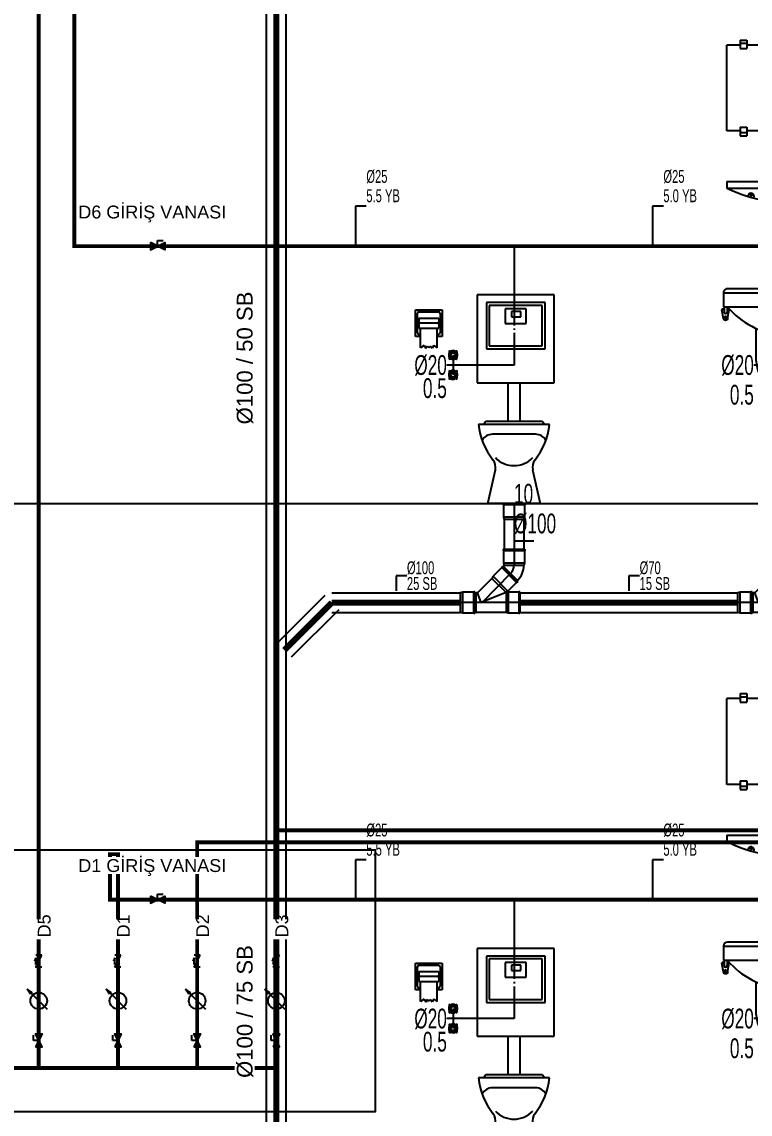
# Model space of a CAD drawing. Header units: centimetres. Extents: x -13133 to 30552, y -2 to 4552.
# Drawn here: x 15511 to 15879, y 692 to 1243 of the extents above; entities that cross this region are included whole.
import ezdxf
from ezdxf.enums import TextEntityAlignment as Align

# ---------------------------------------------------------------- set-up
doc = ezdxf.new("R2010")
doc.units = ezdxf.units.CM
for name, pattern in [('BASMA HATTI', [31, 25, -6]), ('PIS', [38, 30, -8]), ('PISSU HATTI', [26, 20, -6]), ('SICAK', [4.6, 4, -0.15, 0.075, -0.15, 0.075, -0.15]), ('SOGUK', [4.375, 4, -0.15, 0.075, -0.15])]:
    doc.linetypes.add(name, pattern=pattern)
for name, color, linetype in [('MTY-PIS-SU-BORUSU', 6, 'PIS'), ('MTY-PISSU-BORU-TAVANDAN', 6, 'PISSU HATTI'), ('MTY-PISSU-CAP', 211, 'CONTINUOUS'), ('MTY-PVC', 43, 'CONTINUOUS'), ('MTY-SICAKSU-BORU', 1, 'BASMA HATTI'), ('MTY-SOGUKSU-BORU', 5, 'CONTINUOUS'), ('MTY-TEFRIS', 15, 'CONTINUOUS'), ('MTY-TEMIZSU-CAP', 101, 'CONTINUOUS'), ('MTY-VANA', 1, 'CONTINUOUS'), ('MTY-YUK-BIRIMI', 7, 'CONTINUOUS'), ('ROTAS-PIS-SU-BORUSU', 6, 'PIS'), ('ROTAS-PISSU-CAP', 211, 'CONTINUOUS'), ('ROTAS-PVC', 43, 'CONTINUOUS'), ('ROTAS-SEMA', 8, 'CONTINUOUS'), ('ROTAS-SOGUKSU-BORU', 5, 'CONTINUOUS'), ('ROTAS-TEFRIS', 15, 'CONTINUOUS'), ('ROTAS-VANA', 1, 'CONTINUOUS')]:
    doc.layers.add(name, color=color, linetype=linetype)
doc.styles.add('CAP', font='wturkce.SHX', dxfattribs={"width": 0.65})
doc.styles.add('MTY_CAP', font='wturkce.SHX', dxfattribs={"width": 0.65, "height": 20})
doc.styles.add('MTYCAPLT', font='arial.ttf', dxfattribs={"width": 0.65, "height": 1})
doc.styles.add('ROTAS', font='arial.ttf')
doc.linetypes.add('PİS SU', pattern='A,6,-0.4,[")",Standard,S=1,R=0,X=-0.1,Y=-0.375],-0.2', length=6.6)

# ---------------------------------------------------------------- blocks, each defined once
blk = doc.blocks.new('MTY-KURESEL VANA')
at = {"layer": 'MTY-VANA'}
for p, q in [((0, 0), (0, 8)), ((0, 8), (8, 8))]:
    blk.add_line(p, q, dxfattribs=at)
blk.add_lwpolyline([(-10, 5), (-10, -5), (10, 5), (10, -5), (-10, 5)], dxfattribs=at)
at = {"layer": 'MTY-VANA', "style": 'MTYCAPLT', "width": 0.65}
blk.add_attdef('CAP', text='', height=10, dxfattribs=at).set_placement((-1.1, 0), align=Align.CENTER)
blk = doc.blocks.new('MTY-SU SAYACI')
at = {"layer": 'MTY-VANA'}
blk.add_hatch(color=256, dxfattribs=at).paths.add_polyline_path([(9.8, 9.8), (5.64, 7.03), (7.03, 5.64)])
for p, q in [((5.64, 7.03), (9.8, 9.8)), ((7.03, 5.64), (9.8, 9.8)), ((-7.33, -7.33), (6.34, 6.34)), ((7.03, 5.64), (5.64, 7.03))]:
    blk.add_line(p, q, dxfattribs=at)
blk.add_circle((0, 0), 7, dxfattribs=at)
blk.add_attdef('CAP', (1.99, 0.86), '', height=2.5, rotation=225, dxfattribs=at)
blk = doc.blocks.new('MTY-CEKVALF VANA')
at = {"layer": 'MTY-VANA'}
h = blk.add_hatch(color=256, dxfattribs=at)
edge = h.paths.add_edge_path()
edge.add_arc((-10, 5), 1.41, 180, 540, ccw=False)
for p, q in [((-10, -5), (-10, 5)), ((-10, 5), (10, -5)), ((-5.6, 5), (5.6, 5)), ((5.6, 5), (0, 7.3)), ((10, -5), (10, 5))]:
    blk.add_line(p, q, dxfattribs=at)
at = {"layer": 'MTY-VANA', "style": 'CAP', "width": 0.65}
blk.add_attdef('CAP', text='', height=5, rotation=153.4349, dxfattribs=at).set_placement((0, 0), align=Align.CENTER)
blk = doc.blocks.new('KLOZET1 KOLON')
at = {"layer": 'MTY-SOGUKSU-BORU', "linetype": 'SOGUK', "ltscale": 10}
for p, q in [((0, 130), (0, 70)), ((-30.75, 75), (-30.75, 65)), ((0, 70), (-30.74, 70))]:
    blk.add_line(p, q, dxfattribs=at)
at = {"layer": 'MTY-TEFRIS', "color": 2}
for p, q in [((20.33, 105.41), (-18.6, 105.41)), ((-18.6, 105.41), (-18.6, 61.05)), ((20.33, 61.05), (20.33, 105.41)), ((15.66, 101.52), (-13.93, 101.52)), ((-13.93, 101.52), (-13.93, 78.17)), ((14.22, 100.08), (-12.49, 100.08)), ((-12.49, 100.08), (-12.49, 79.61)), ((14.22, 79.61), (14.22, 100.08)), ((15.66, 78.17), (15.66, 101.52)), ((-49.8, 84.47), (-49.8, 97.91)), ((-49.8, 97.91), (-36.36, 97.91)), ((-48.79, 86.32), (-48.79, 96.06)), ((-47.95, 96.9), (-38.21, 96.9)), ((-37.37, 96.06), (-37.37, 86.32)), ((-36.36, 97.91), (-36.36, 84.47)), ((6.2, 98.31), (-4.47, 98.31)), ((-4.47, 98.31), (-4.47, 90.98)), ((3.46, 96.95), (-1.31, 96.95)), ((-1.31, 96.95), (-1.31, 94.29)), ((-1.31, 94.29), (3.46, 94.29)), ((3.46, 94.29), (3.46, 96.95)), ((6.2, 90.98), (6.2, 98.31)), ((-48.12, 91.86), (-48.79, 91.86)), ((-48.79, 91.86), (-48.79, 90.52)), ((-48.79, 90.52), (-48.12, 90.52)), ((-48.12, 93.71), (-48.12, 88.67)), ((-48.12, 93.71), (-38.04, 93.71)), ((-48.12, 90.52), (-48.12, 91.86)), ((-38.04, 91.19), (-48.12, 91.19)), ((-48.12, 88.67), (-38.04, 88.67)), ((-47.28, 78.59), (-47.28, 88.67)), ((-38.88, 78.59), (-38.88, 88.67)), ((-38.88, 78.59), (-38.88, 88.67)), ((-38.04, 93.71), (-38.04, 88.67)), ((-38.04, 91.86), (-37.37, 91.86)), ((-38.04, 90.52), (-38.04, 91.86)), ((-37.37, 90.52), (-38.04, 90.52)), ((-37.37, 91.86), (-37.37, 90.52)), ((-4.47, 90.98), (6.2, 90.98)), ((-47.28, 84.47), (-49.8, 84.47)), ((-47.28, 85.48), (-47.95, 85.48)), ((-38.21, 85.48), (-38.88, 85.48)), ((-36.36, 84.47), (-38.88, 84.47)), ((-45.29, 79.81), (-47.28, 78.59)), ((-45.29, 79.81), (-44.6, 78.35)), ((-43.76, 79.57), (-44.6, 78.35)), ((-43.76, 79.57), (-43.08, 78.84)), ((-42.24, 79.57), (-43.08, 78.84)), ((-42.24, 79.57), (-41.4, 78.46)), ((-40.56, 79.83), (-41.4, 78.46)), ((-40.56, 79.83), (-38.88, 78.59)), ((-13.93, 78.17), (15.66, 78.17)), ((-12.49, 79.61), (14.22, 79.61)), ((-18.6, 61.05), (20.33, 61.05)), ((-3.11, 61.05), (-3.11, 41.5)), ((2.9, 61.05), (2.9, 41.5)), ((17.91, 40), (-17.91, 40)), ((-14.2, 41.5), (-15.36, 40)), ((14.4, 41.5), (-14.2, 41.5)), ((14.4, 41.5), (15.56, 40)), ((10.91, 35), (-10.91, 35)), ((-13.25, 0), (-9.42, 17.01)), ((9.42, 17.01), (13.25, 0)), ((13.25, 0), (-13.25, 0)), ((-13.25, 0), (13.25, 0))]:
    blk.add_line(p, q, dxfattribs=at)
at = {"layer": 'MTY-TEFRIS', "color": 4}
for centre, radius in [((-30.75, 75), 1.54), ((-30.75, 75), 1.1), ((-30.75, 65), 1.54), ((-30.75, 65), 1.1)]:
    blk.add_circle(centre, radius, dxfattribs=at)
at = {"layer": 'MTY-TEFRIS', "color": 2}
for centre, radius, start, end in [((-47.95, 96.06), 0.84, 90, 180), ((-38.21, 96.06), 0.84, 0, 90), ((-47.95, 86.32), 0.84, 180, 270), ((-38.21, 86.32), 0.84, 270, 360), ((15.27, 43.1), 33.32, 185.3406, 219.0433), ((-15.27, 43.1), 33.32, 320.9567, 354.6594), ((-10.91, 29), 6, 90, 150.5477), ((10.91, 29), 6, 29.4523, 90), ((-15.28, 18.33), 6, 347.3196, 39.0433), ((0, 32.24), 13.03, 223.6717, 316.3283), ((15.28, 18.33), 6, 140.9567, 192.6804)]:
    blk.add_arc(centre, radius, start, end, dxfattribs=at)
at = {"layer": 'MTY-TEFRIS', "color": 4}
for centre, radius, start, end in [((-30.75, 75), 2.22, 54.4203, 101.1879), ((-30.75, 75), 2.22, 144.4246, 215.3031), ((-32.48, 73.28), 0.321, 139.1354, 310.588), ((-32.47, 76.73), 0.321, 49.1354, 220.588), ((-34.63, 75.01), 2.44, 320.9132, 350.0362), ((-34.63, 75.01), 2.44, 9.6915, 38.6707), ((-30.76, 71.11), 2.44, 99.6872, 128.8102), ((-30.74, 78.89), 2.44, 231.0527, 260.0319), ((-30.75, 75), 2.22, 234.4203, 305.2988), ((-30.75, 75), 2.22, 101.1879, 125.2988), ((-30.74, 78.89), 2.44, 279.6872, 308.8102), ((-30.76, 71.11), 2.44, 51.0527, 80.0319), ((-26.86, 74.99), 2.44, 140.9132, 170.0362), ((-26.86, 74.99), 2.44, 189.6915, 218.6707), ((-29.02, 73.27), 0.321, 229.1354, 40.588), ((-29.02, 76.72), 0.321, 319.1354, 130.588), ((-30.75, 75), 2.22, 341.6236, 35.3031), ((-30.75, 75), 2.22, 324.4246, 341.6236), ((-30.75, 65), 2.22, 144.3428, 215.2212), ((-32.47, 66.73), 0.321, 49.0535, 220.5062), ((-34.63, 65.01), 2.44, 9.6096, 38.5889), ((-30.73, 68.89), 2.44, 230.9708, 259.9501), ((-30.75, 65), 2.22, 101.1061, 125.2169), ((-30.75, 65), 2.22, 54.3385, 101.1061), ((-30.73, 68.89), 2.44, 279.6053, 308.7284), ((-26.86, 64.99), 2.44, 140.8313, 169.9544), ((-29.01, 66.72), 0.321, 319.0535, 130.5062), ((-30.75, 65), 2.22, 341.5417, 35.2212), ((-32.48, 63.28), 0.321, 139.0535, 310.5062), ((-34.63, 65.01), 2.44, 320.8313, 349.9544), ((-30.76, 61.11), 2.44, 99.6053, 128.7284), ((-30.75, 65), 2.22, 234.3385, 305.2169), ((-30.76, 61.11), 2.44, 50.9708, 79.9501), ((-26.86, 64.99), 2.44, 189.6096, 218.5889), ((-29.03, 63.27), 0.321, 229.0535, 40.5062), ((-30.75, 65), 2.22, 324.3428, 341.5417)]:
    blk.add_arc(centre, radius, start, end, dxfattribs=at)
at = {"layer": 'MTY-TEMIZSU-CAP', "lineweight": -3, "ltscale": 100}
blk.add_line((-30.75, 70), (-33.91, 70), dxfattribs=at)
at = {"layer": 'MTY-PISSU-CAP', "lineweight": -3, "ltscale": 100, "style": 'CAP', "width": 0.65}
blk.add_attdef('PSCP', text='', height=10, dxfattribs=at).set_placement((0, -10), align=Align.MIDDLE_LEFT)
at = {"layer": 'MTY-TEMIZSU-CAP', "color": 101, "style": 'CAP', "width": 0.65}
blk.add_attdef('SOCP', text='', height=10, dxfattribs=at).set_placement((-33.91, 70), align=Align.MIDDLE_RIGHT)
at = {"layer": 'MTY-YUK-BIRIMI', "color": 101, "style": 'CAP', "width": 0.65}
blk.add_attdef('SO', text='', height=10, dxfattribs=at).set_placement((-33.91, 58.33), align=Align.MIDDLE_RIGHT)
at = {"layer": 'MTY-YUK-BIRIMI', "color": 211, "lineweight": -3, "ltscale": 100, "style": 'CAP', "width": 0.65}
blk.add_attdef('PS', text='', height=10, dxfattribs=at).set_placement((0, 5), align=Align.MIDDLE_LEFT)
blk = doc.blocks.new('LAVABO1 KOLON')
at = {"layer": 'MTY-PISSU-BORU-TAVANDAN', "linetype": 'PİS SU', "ltscale": 5}
blk.add_line((0, 63.37), (0, 0), dxfattribs=at)
at = {"layer": 'MTY-PVC', "color": 43}
for p, q in [((-5.5, 63.37), (-5.5, 62.77)), ((-5.03, 63.37), (-5.5, 63.37)), ((-5.3, 62.77), (-5.5, 62.77)), ((5.3, 62.77), (-5.3, 62.77)), ((-5.3, 62.77), (-5.3, 56.52)), ((5, 63.37), (-5.03, 63.37)), ((5.5, 63.37), (4.97, 63.37)), ((5.5, 62.77), (5.3, 62.77)), ((5.3, 62.77), (5.3, 56.52)), ((5.5, 63.37), (5.5, 62.77)), ((5.3, 56.52), (-5.3, 56.52)), ((-5.3, 56.52), (-5, 55.38)), ((5, 55.38), (-5, 55.38)), ((-5, 55.38), (-5, 0)), ((5.3, 56.52), (5, 55.38)), ((5, 55.38), (5, 0))]:
    blk.add_line(p, q, dxfattribs=at)
at = {"layer": 'MTY-SICAKSU-BORU', "linetype": 'SICAK', "ltscale": 10}
for p, q in [((-15, 70), (-15, 135)), ((-13.06, 70), (-15.15, 70))]:
    blk.add_line(p, q, dxfattribs=at)
at = {"layer": 'MTY-SOGUKSU-BORU', "linetype": 'SOGUK', "ltscale": 10}
for p, q in [((0, 70), (0, 130)), ((11.84, 70), (0, 70))]:
    blk.add_line(p, q, dxfattribs=at)
at = {"layer": 'MTY-TEFRIS', "color": 2}
for p, q in [((-25.82, 234.09), (-22.51, 234.09)), ((-25.82, 234.09), (-25.82, 229.75)), ((-25.82, 232.44), (-22.51, 232.44)), ((-22.51, 234.09), (-22.51, 229.75)), ((22.38, 234.09), (22.38, 229.75)), ((25.69, 234.09), (22.38, 234.09)), ((25.69, 232.44), (22.38, 232.44)), ((25.69, 234.09), (25.69, 229.75)), ((-32.57, 188.24), (-32.57, 231.58)), ((-25.82, 231.58), (-32.57, 231.58)), ((-25.82, 229.75), (-22.51, 229.75)), ((22.38, 231.58), (-22.51, 231.58)), ((25.69, 229.75), (22.38, 229.75)), ((32.43, 231.58), (25.69, 231.58)), ((32.43, 188.24), (32.43, 231.58)), ((12.73, 197.94), (-9.11, 219.78)), ((12.3, 207.69), (3.7, 216.28)), ((-0.23, 199.25), (-10.42, 209.44)), ((-25.82, 188.24), (-32.57, 188.24)), ((-25.82, 190.07), (-22.51, 190.07)), ((-25.82, 190.07), (-25.82, 185.73)), ((-22.51, 190.07), (-22.51, 185.73)), ((22.38, 188.24), (-22.51, 188.24)), ((25.69, 190.07), (22.38, 190.07)), ((22.38, 190.07), (22.38, 185.73)), ((25.69, 190.07), (25.69, 185.73)), ((32.43, 188.24), (25.69, 188.24)), ((-25.82, 187.38), (-22.51, 187.38)), ((-25.82, 185.73), (-22.51, 185.73)), ((25.69, 187.38), (22.38, 187.38)), ((25.69, 185.73), (22.38, 185.73)), ((42.63, 172.3), (42.63, 176.3)), ((42.63, 172.3), (42.63, 157.29)), ((42.63, 171.69), (55.43, 171.69)), ((55.43, 172.3), (55.43, 176.3)), ((55.43, 172.3), (55.43, 157.29)), ((-32.57, 162.6), (32.43, 162.6)), ((-32.57, 162.6), (-32.57, 159.35)), ((32.43, 162.6), (32.43, 159.35)), ((42.63, 160.49), (42.63, 157.29)), ((-32.57, 159.35), (32.43, 159.35)), ((45.03, 157.29), (45.03, 159.25)), ((45.67, 159.89), (52.39, 159.89)), ((53.03, 157.29), (53.03, 159.25)), ((47.03, 152.73), (47.03, 151.69)), ((47.83, 150.89), (47.03, 151.69)), ((50.23, 150.89), (47.83, 150.89)), ((50.23, 150.89), (51.03, 151.69)), ((51.03, 152.73), (51.03, 151.69))]:
    blk.add_line(p, q, dxfattribs=at)
at = {"layer": 'MTY-TEFRIS', "color": 4}
for p, q in [((13.42, 124.12), (-1.18, 110.86)), ((15.9, 122.47), (2.06, 109.89)), ((13.33, 122.84), (13.42, 123.75)), ((13.33, 122.84), (15.52, 122.84)), ((13.73, 122.84), (13.73, 122.47)), ((17.24, 122.84), (13.73, 122.84)), ((13.73, 122.47), (17.24, 122.47)), ((14.5, 124.72), (15.52, 124.72)), ((16.54, 124.72), (15.52, 124.72)), ((17.71, 122.84), (15.52, 122.84)), ((17.24, 122.47), (17.24, 122.84)), ((17.71, 122.84), (17.61, 123.75)), ((-4.98, 112.8), (-5.17, 112.58)), ((-5.05, 111.05), (-3.37, 109.62)), ((-1.11, 110.92), (-3.46, 112.92)), ((-1.1, 110.86), (-0.08, 110.86)), ((0.94, 110.86), (-0.08, 110.86)), ((-34.19, 106.7), (-34.19, 99.25)), ((34.06, 106.3), (-34.19, 106.3)), ((32.13, 108.5), (-32.26, 108.5)), ((-3.37, 106.7), (-3.37, 109.89)), ((3.21, 109.89), (-3.37, 109.89)), ((-3.37, 106.7), (3.21, 106.7)), ((-2.88, 106.7), (-2.88, 106.29)), ((-2.88, 106.29), (2.75, 106.29)), ((-2.17, 109.96), (-2.24, 109.89)), ((-2.14, 106.29), (-2.14, 106.1)), ((1.98, 106.09), (-2.14, 106.09)), ((-1.83, 106.07), (-1.83, 94.44)), ((-0.75, 106.07), (-0.75, 93.36)), ((0.59, 106.07), (0.59, 93.36)), ((1.67, 106.07), (1.67, 94.44)), ((1.98, 106.29), (1.98, 106.09)), ((2.75, 106.29), (2.75, 106.7)), ((3.21, 106.7), (3.21, 109.89)), ((34.06, 106.7), (34.06, 99.25)), ((-34.19, 93.55), (-34.97, 97.93)), ((-33.89, 98.28), (-34.71, 98.28)), ((34.06, 99.25), (-34.19, 99.25)), ((-33.89, 99.25), (-33.89, 96.72)), ((-32.42, 99.25), (-32.42, 96.72)), ((-31.61, 98.28), (-32.42, 98.28)), ((-32.13, 93.55), (-31.35, 97.93)), ((-12.51, 94.44), (-12.51, 72.2)), ((-12.51, 94.44), (-1.83, 94.44)), ((12.35, 94.44), (1.67, 94.44)), ((12.35, 94.44), (12.35, 72.2)), ((32, 93.55), (31.22, 97.93)), ((31.48, 98.28), (32.29, 98.28)), ((32.29, 99.25), (32.29, 96.72)), ((33.76, 99.25), (33.76, 96.72)), ((33.76, 98.28), (34.58, 98.28)), ((34.06, 93.55), (34.84, 97.93)), ((-17.73, 71.86), (-17.73, 88.48)), ((-11.43, 93.36), (-11.43, 72.2)), ((-11.43, 93.36), (-0.75, 93.36)), ((11.27, 93.36), (0.59, 93.36)), ((11.27, 93.36), (11.27, 72.2)), ((17.73, 66.66), (17.73, 88.54)), ((-4.99, 84.92), (-4.99, 83.48)), ((4.86, 84.63), (-4.99, 84.63)), ((-4.99, 83.48), (-0.07, 83.48)), ((-1.15, 83.48), (-1.15, 83.13)), ((4.86, 83.48), (-0.07, 83.48)), ((1.02, 83.48), (1.02, 83.13)), ((4.86, 84.92), (4.86, 83.48)), ((-3.84, 79.22), (-3.84, 82.47)), ((3.71, 81.31), (-3.84, 81.31)), ((3.71, 80.24), (-3.84, 80.24)), ((-3.04, 76.14), (-3.04, 77.37)), ((-3.04, 77.37), (3.04, 77.37)), ((-1.15, 78.56), (-1.15, 77.37)), ((1.02, 78.56), (1.02, 77.37)), ((3.04, 77.37), (3.04, 76.14)), ((3.71, 79.22), (3.71, 82.47)), ((-11.97, 72.2), (-13.33, 72.2)), ((-13.33, 72.2), (-13.33, 71.8)), ((-13.33, 71.8), (-11.97, 71.8)), ((-12.51, 71.8), (-12.51, 70)), ((-12.51, 71.8), (-12.51, 70)), ((-11.97, 72.2), (-10.61, 72.2)), ((-10.61, 71.8), (-11.97, 71.8)), ((-11.43, 71.8), (-11.43, 70)), ((-11.43, 71.8), (-11.43, 70)), ((-10.61, 72.2), (-10.61, 71.8)), ((-3.84, 70.82), (-3.84, 73.87)), ((3.04, 76.8), (-3.04, 76.8)), ((3.04, 76.14), (-3.04, 76.14)), ((-1.15, 76.14), (-1.15, 75.24)), ((1.02, 76.14), (1.02, 75.24)), ((3.71, 70.82), (3.71, 73.87)), ((11.84, 72.2), (10.48, 72.2)), ((10.48, 72.2), (10.48, 71.8)), ((10.48, 71.8), (11.84, 71.8)), ((11.3, 71.8), (11.3, 70)), ((11.3, 71.8), (11.3, 70)), ((11.84, 72.2), (13.2, 72.2)), ((13.2, 71.8), (11.84, 71.8)), ((12.38, 71.8), (12.38, 70)), ((12.38, 71.8), (12.38, 70)), ((13.2, 72.2), (13.2, 71.8)), ((-12.51, 70), (-11.43, 70)), ((-4.34, 70.18), (-4.34, 70.82)), ((-4.34, 70.82), (4.07, 70.82)), ((4.07, 70.18), (-4.34, 70.18)), ((-3.84, 65.06), (-3.84, 70.18)), ((3.71, 65.06), (3.71, 70.18)), ((4.07, 70.82), (4.07, 70.18)), ((12.38, 70), (11.3, 70))]:
    blk.add_line(p, q, dxfattribs=at)
at = {"layer": 'MTY-TEFRIS', "color": 2}
for centre in [(-20.17, 155.82), (20.04, 155.82)]:
    blk.add_circle(centre, 0.437, dxfattribs=at)
at = {"layer": 'MTY-TEFRIS', "color": 4}
for centre, radius in [((-34.52, 97.85), 0.254), ((-33.16, 93.55), 1.03), ((-33.16, 93.55), 0.556), ((-31.8, 97.85), 0.254), ((31.67, 97.85), 0.254), ((33.03, 93.55), 1.03), ((33.03, 93.55), 0.556), ((34.39, 97.85), 0.254)]:
    blk.add_circle(centre, radius, dxfattribs=at)
at = {"layer": 'MTY-TEFRIS', "color": 2}
for centre, radius, start, end in [((43.91, 176.3), 1.28, 103.3424, 180), ((49.03, 150.65), 27.43, 78.6146, 101.3854), ((54.15, 176.3), 1.28, 0, 76.6576), ((43.91, 172.3), 1.28, 103.3424, 180), ((49.03, 146.65), 27.43, 78.6146, 101.3854), ((54.15, 172.3), 1.28, 0, 76.6576), ((-0.07, 225.21), 73.43, 243.732, 296.268), ((-20.32, 155.17), 1.53, 324.1885, 183.5443), ((20.19, 155.17), 1.53, 356.4557, 215.8115), ((45.67, 159.25), 0.64, 90, 180), ((52.39, 159.25), 0.64, 0, 90)]:
    blk.add_arc(centre, radius, start, end, dxfattribs=at)
at = {"layer": 'MTY-TEFRIS', "color": 4}
for centre, radius, start, end in [((14.5, 123.64), 1.08, 90, 174.0701), ((16.54, 123.64), 1.08, 5.9299, 90), ((-4.35, 111.88), 1.08, 139.5737, 229.5737), ((-4.16, 112.1), 1.08, 49.5737, 139.5737), ((-1.1, 109.78), 1.08, 90, 174.0701), ((0.94, 109.78), 1.08, 5.9299, 90), ((-32.19, 106.5), 2.01, 88.0953, 174.201), ((32.06, 106.5), 2.01, 5.799, 91.9047), ((-34.67, 97.98), 0.308, 97.4029, 189.7354), ((-33.16, 96.72), 0.735, 180, 0), ((-0.07, 127.1), 42.47, 220.978, 263.3453), ((-31.65, 97.98), 0.308, 350.2646, 82.5971), ((-0.07, 127.1), 42.47, 276.6547, 319.022), ((31.52, 97.98), 0.308, 97.4029, 189.7354), ((33.03, 96.72), 0.735, 180, 0), ((34.54, 97.98), 0.308, 350.2646, 82.5971), ((-0.07, 72.87), 10.32, 68.5327, 111.4673), ((-0.07, 88.83), 10.32, 248.5327, 291.4673), ((0.55, 73.03), 18.32, 183.6718, 339.6625), ((-0.07, 69.47), 5.8, 49.3706, 130.6294), ((-11.97, 70), 1.09, 119.8858, 60.1142), ((-11.97, 70.09), 0.548, 189.0453, 350.9547), ((11.84, 70), 1.09, 119.8858, 60.1142), ((11.84, 70.09), 0.548, 189.0453, 350.9547), ((-0.07, 69.47), 5.8, 229.3706, 310.6294)]:
    blk.add_arc(centre, radius, start, end, dxfattribs=at)
at = {"layer": 'MTY-TEFRIS', "color": 2}
blk.add_ellipse((49.03, 157.29), major_axis=(6.4, 0), ratio=0.75, start_param=3.141593, end_param=6.283185, dxfattribs=at)
blk.add_open_spline([(45.03, 157.29), (45.03, 156.85), (45.14, 156.42), (45.6, 155.59), (45.95, 155.2), (46.86, 154.56), (47.42, 154.32), (48.62, 154.06), (50.06, 154.05), (50.48, 154.26), (51.05, 154.49), (52, 155.09), (52.37, 155.48), (52.87, 156.29), (53.01, 156.73), (53.03, 157.2), (53.03, 157.24), (53.03, 157.29)], degree=3, knots=[0, 0, 0, 0, 0.442663, 0.442663, 0.885326, 0.885326, 1.327989, 1.327989, 1.770652, 1.770652, 2.213315, 2.213315, 2.655978, 2.655978, 3.098641, 3.098641, 3.141579, 3.141579, 3.141579, 3.141579], dxfattribs=at)
at = {"layer": 'MTY-TEMIZSU-CAP'}
for p, q in [((-15.15, 70), (-18.9, 70)), ((12.93, 70), (18.77, 70))]:
    blk.add_line(p, q, dxfattribs=at)
at = {"layer": 'MTY-PISSU-CAP', "lineweight": -3, "ltscale": 100, "style": 'CAP', "width": 0.65}
blk.add_attdef('PSCP', text='', height=10, dxfattribs=at).set_placement((0, -10), align=Align.MIDDLE_LEFT)
at = {"layer": 'MTY-TEMIZSU-CAP', "color": 101, "style": 'CAP', "width": 0.65}
blk.add_attdef('SCCP', text='', height=10, dxfattribs=at).set_placement((-18.9, 70), align=Align.MIDDLE_RIGHT)
blk.add_attdef('SOCP', text='', height=10, dxfattribs=at).set_placement((18.77, 70), align=Align.MIDDLE_LEFT)
at = {"layer": 'MTY-YUK-BIRIMI', "color": 101, "style": 'CAP', "width": 0.65}
blk.add_attdef('SC', text='', height=10, dxfattribs=at).set_placement((-18.9, 55), align=Align.MIDDLE_RIGHT)
blk.add_attdef('SO', text='', height=10, dxfattribs=at).set_placement((18.81, 55), align=Align.MIDDLE_LEFT)
at = {"layer": 'MTY-YUK-BIRIMI', "color": 211, "lineweight": -3, "ltscale": 100, "style": 'CAP', "width": 0.65}
blk.add_attdef('PS', text='', height=10, dxfattribs=at).set_placement((0, 5), align=Align.MIDDLE_LEFT)
blk = doc.blocks.new('MTY-TEMIZ SU CAP MB')
at = {"layer": 'MTY-TEMIZSU-CAP'}
for p, q in [((0.833, 3.096), (0, 3.096)), ((0, 3.096), (0, 0))]:
    blk.add_line(p, q, dxfattribs=at)
at = {"layer": 'MTY-TEMIZSU-CAP', "style": 'MTY_CAP', "width": 0.65}
for tag, p in [('SOCP_001', (0.833, 4.917)), ('SCCP_001', (0.833, 1.917))]:
    blk.add_attdef(tag, p, '', height=1, dxfattribs=at)
at = {"layer": 'MTY-YUK-BIRIMI', "color": 101, "style": 'MTY_CAP', "width": 0.65}
for tag, p in [('SO_001', (0.833, 3.417)), ('SC_001', (0.833, 0.417))]:
    blk.add_attdef(tag, p, '', height=1, dxfattribs=at)
blk = doc.blocks.new('PVC CATAL SAG')
at = {"layer": 'MTY-PIS-SU-BORUSU', "linetype": 'PİS SU', "ltscale": 5}
for p, q in [((0, 0), (0, -23.03)), ((0, -23.03), (0, -31.02)), ((-1.76, -35.26), (-16.12, -49.85)), ((3, -50), (-27, -50))]:
    blk.add_line(p, q, dxfattribs=at)
blk.add_arc((-6, -31.02), 6, 315, 0, dxfattribs=at)
at = {"layer": 'MTY-PISSU-CAP', "lineweight": -3, "ltscale": 100}
for p, q in [((0, -15.84), (0, -25.84)), ((10, -18.89), (0, -18.89))]:
    blk.add_line(p, q, dxfattribs=at)
at = {"layer": 'MTY-PVC', "color": 43}
for p, q in [((-5.5, 0), (-5.5, -0.6)), ((5.5, 0), (-5.5, 0)), ((-5.3, -0.6), (-5.5, -0.6)), ((5.3, -0.6), (-5.3, -0.6)), ((-5.3, -0.6), (-5.3, -6.85)), ((5.5, -0.6), (5.3, -0.6)), ((5.3, -0.6), (5.3, -6.85)), ((5.5, 0), (5.5, -0.6)), ((5.3, -6.85), (-5.3, -6.85)), ((-5.3, -6.85), (-5, -7.99)), ((5, -7.99), (-5, -7.99)), ((-5, -7.99), (-5, -22.87)), ((5.3, -6.85), (5, -7.99)), ((5, -7.99), (5, -22.87)), ((-5.5, -23.03), (-5.5, -23.63)), ((-5.5, -23.03), (-4.97, -23.03)), ((-5.5, -23.63), (-5.3, -23.63)), ((-5.3, -23.63), (5.3, -23.63)), ((-5.3, -23.63), (-5.3, -29.88)), ((-5, -23.03), (5.03, -23.03)), ((5.03, -23.03), (5.5, -23.03)), ((5.3, -23.63), (5.5, -23.63)), ((5.3, -23.63), (5.3, -29.88)), ((5.5, -23.03), (5.5, -23.63)), ((-6.17, -32.27), (-10.59, -36.69)), ((-5.88, -31.7), (-6.31, -32.13)), ((-5.88, -31.7), (-6.31, -32.13)), ((-6.31, -32.13), (-6.17, -32.27)), ((-6.31, -32.13), (-6.17, -32.27)), ((-6.17, -32.27), (1.33, -39.76)), ((-5.88, -31.7), (-5.58, -32.01)), ((-5.88, -31.7), (-5.58, -32.01)), ((-5.29, -31.73), (-5.58, -32.01)), ((-5.58, -32.01), (1.54, -39.13)), ((-5.3, -29.88), (5.3, -29.88)), ((-5.3, -29.88), (-5, -31.02)), ((-5.29, -31.73), (1.78, -38.8)), ((-5, -31.02), (5, -31.02)), ((5.3, -29.88), (5, -31.02)), ((-11.15, -37.73), (-18.46, -45)), ((-10.59, -36.69), (-11.15, -37.73)), ((-11.15, -37.73), (-4.14, -44.75)), ((-10.59, -36.69), (-3.09, -44.18)), ((1.33, -39.76), (-3.09, -44.18)), ((1.33, -39.76), (1.47, -39.9)), ((1.33, -39.76), (1.47, -39.9)), ((1.89, -39.48), (1.47, -39.9)), ((1.89, -39.48), (1.47, -39.9)), ((1.78, -38.8), (1.5, -39.08)), ((1.5, -39.08), (1.89, -39.48)), ((1.5, -39.08), (1.89, -39.48)), ((-25.86, -44.7), (-27, -45)), ((-27, -55), (-27, -45)), ((-25.86, -55.3), (-25.86, -44.7)), ((-20.33, -44.7), (-25.86, -44.7)), ((-19.73, -44.5), (-20.33, -44.5)), ((-20.33, -44.7), (-20.33, -44.5)), ((-20.33, -55.3), (-20.33, -44.7)), ((-19.73, -45), (-19.73, -44.5)), ((-19.73, -55), (-19.73, -45)), ((-19.33, -45), (-19.73, -45)), ((-18.46, -45), (-19.33, -45)), ((-19.33, -45), (-19.33, -55)), ((-19.33, -45), (-19.33, -55)), ((-19.33, -55), (-19.33, -45)), ((-19.33, -45), (-19.33, -55)), ((-16.5, -50), (-18.46, -45)), ((-4.43, -45), (-16.5, -50)), ((-4.14, -44.75), (-4.43, -45)), ((-4.02, -45), (-4.42, -45)), ((-3.09, -44.18), (-4.14, -44.75)), ((-2.88, -44.7), (-4.02, -45)), ((-4.02, -45), (-4.02, -55)), ((2.4, -44.7), (-2.88, -44.7)), ((-2.88, -44.7), (-2.88, -55.3)), ((3, -44.5), (2.4, -44.5)), ((2.4, -44.5), (2.4, -44.7)), ((2.4, -44.7), (2.4, -55.3)), ((3, -44.5), (3, -45)), ((3, -45), (3, -55)), ((-25.86, -55.3), (-27, -55)), ((-19.73, -55.5), (-19.73, -55)), ((-19.33, -55), (-19.73, -55)), ((-4.02, -55), (-19.33, -55)), ((-2.88, -55.3), (-4.02, -55)), ((3, -55), (3, -55.5)), ((-20.33, -55.3), (-25.86, -55.3)), ((-20.33, -55.5), (-20.33, -55.3)), ((-19.73, -55.5), (-20.33, -55.5)), ((2.4, -55.3), (-2.88, -55.3)), ((2.4, -55.3), (2.4, -55.5)), ((3, -55.5), (2.4, -55.5))]:
    blk.add_line(p, q, dxfattribs=at)
for radius in [1, 11]:
    blk.add_arc((-6, -31.02), radius, 315, 0, dxfattribs=at)
blk = doc.blocks.new('MTY-PIS SU CAP SB')
at = {"layer": 'MTY-PISSU-CAP'}
for p, q in [((0.833, 1.167), (0, 1.167)), ((0, 1.167), (0, 0))]:
    blk.add_line(p, q, dxfattribs=at)
at = {"layer": 'MTY-PISSU-CAP', "style": 'MTY_CAP', "width": 0.65}
blk.add_attdef('PSCP_001', (0.833, 1.29), '', height=1, dxfattribs=at)
at = {"layer": 'MTY-YUK-BIRIMI', "color": 211, "style": 'MTY_CAP', "width": 0.65}
blk.add_attdef('PS_001', (0.833, 0.066), '', height=1, dxfattribs=at)

msp = doc.modelspace()

# ---------------------------------------------------------------- linework, layer by layer
at = {"layer": 'ROTAS-PIS-SU-BORUSU', "const_width": 3}
for points in [[(15640, 539.5), (15640, 1770)], [(15668, 950), (15644, 926)], [(15668, 950), (15733, 950)], [(15763, 950), (15873, 950)]]:
    msp.add_lwpolyline(points, dxfattribs=at)
at = {"layer": 'ROTAS-PVC'}
for p, q in [((15635, 539.5), (15635, 1770)), ((15645, 539.5), (15645, 1770)), ((15668, 955), (15733, 955)), ((15763, 955), (15873, 955)), ((15664.46, 953.54), (15640.46, 929.54)), ((15671.54, 946.46), (15647.54, 922.46)), ((15668, 945), (15733, 945)), ((15763, 945), (15873, 945))]:
    msp.add_line(p, q, dxfattribs=at)
at = {"layer": 'ROTAS-SEMA'}
msp.add_lwpolyline([(15140, 1000), (22960, 1000)], dxfattribs=at)
at = {"layer": 'ROTAS-SOGUKSU-BORU', "const_width": 2}
for points in [[(15520, 775), (15520, 1320), (20590, 1320), (20590, 1130), (20640, 1130)], [(15440, 775), (15440, 1306), (15538, 1306), (15538, 1130), (15600, 1130)], [(15600, 1130), (17670, 1130)], [(15640.05, 835), (20608, 835), (20608, 800), (20640, 800)], [(15600, 775), (15600, 829), (18082, 829), (18082, 800), (18120, 800)], [(15560, 775), (15560, 823), (15556, 823), (15556, 800), (15600, 800)], [(15600, 800), (17670, 800)], [(15520, 715), (15520, 775)], [(15560, 715), (15560, 775)], [(15600, 715), (15600, 775)], [(15240, 715), (15640, 715)]]:
    msp.add_lwpolyline(points, dxfattribs=at)
at = {"layer": 'ROTAS-VANA'}
msp.add_lwpolyline([(15290, 693), (15690, 693), (15690, 825), (15290, 825)], close=True, dxfattribs=at)

# ---------------------------------------------------------------- block references
at = {"layer": 'ROTAS-TEFRIS'}
ref = msp.add_blockref('LAVABO1 KOLON', (15900, 1000), dxfattribs=at)
ref.add_attrib('SO', '0.5', dxfattribs={"color": 101, "height": 10, "style": 'CAP', "width": 0.65}).set_placement((15918.81, 1055), align=Align.MIDDLE_LEFT)
ref.add_attrib('SOCP', 'Ø20', dxfattribs={"color": 101, "height": 10, "style": 'CAP', "width": 0.65}).set_placement((15918.77, 1070), align=Align.MIDDLE_LEFT)
ref.add_attrib('SC', '0.5', dxfattribs={"color": 101, "height": 10, "style": 'CAP', "width": 0.65}).set_placement((15881.1, 1055), align=Align.MIDDLE_RIGHT)
ref.add_attrib('SCCP', 'Ø20', dxfattribs={"color": 101, "height": 10, "style": 'CAP', "width": 0.65}).set_placement((15881.1, 1070), align=Align.MIDDLE_RIGHT)
ref.add_attrib('PSCP', 'Ø50', dxfattribs={"lineweight": -3, "ltscale": 100, "height": 10, "style": 'CAP', "width": 0.65}).set_placement((15900, 990), align=Align.MIDDLE_LEFT)
ref.add_attrib('PS', '2', dxfattribs={"color": 211, "lineweight": -3, "ltscale": 100, "height": 10, "style": 'CAP', "width": 0.65}).set_placement((15900, 1005), align=Align.MIDDLE_LEFT)
ref = msp.add_blockref('MTY-TEMIZ SU CAP MB', (15680, 1130), dxfattribs=dict(at, xscale=6.5, yscale=6.5))
ref.add_attrib('SO_001', '5.5 YB', (15685.42, 1152.21), dxfattribs={"color": 101, "height": 6.5, "style": 'MTY_CAP', "width": 0.65})
ref.add_attrib('SOCP_001', 'Ø25', (15685.42, 1161.96), dxfattribs={"height": 6.5, "style": 'MTY_CAP', "width": 0.65})
ref = msp.add_blockref('MTY-TEMIZ SU CAP MB', (15830, 1130), dxfattribs=dict(at, xscale=6.5, yscale=6.5))
ref.add_attrib('SO_001', '5.0 YB', (15835.42, 1152.21), dxfattribs={"color": 101, "height": 6.5, "style": 'MTY_CAP', "width": 0.65})
ref.add_attrib('SOCP_001', 'Ø25', (15835.42, 1161.96), dxfattribs={"height": 6.5, "style": 'MTY_CAP', "width": 0.65})
ref = msp.add_blockref('KLOZET1 KOLON', (15760, 1000), dxfattribs=at)
ref.add_attrib('SO', '0.5', dxfattribs={"color": 101, "height": 10, "style": 'CAP', "width": 0.65}).set_placement((15726.09, 1058.33), align=Align.MIDDLE_RIGHT)
ref.add_attrib('SOCP', 'Ø20', dxfattribs={"color": 101, "height": 10, "style": 'CAP', "width": 0.65}).set_placement((15726.09, 1070), align=Align.MIDDLE_RIGHT)
ref.add_attrib('PSCP', 'Ø100', dxfattribs={"lineweight": -3, "ltscale": 100, "height": 10, "style": 'CAP', "width": 0.65}).set_placement((15760, 990), align=Align.MIDDLE_LEFT)
ref.add_attrib('PS', '10', dxfattribs={"color": 211, "lineweight": -3, "ltscale": 100, "height": 10, "style": 'CAP', "width": 0.65}).set_placement((15760, 1005), align=Align.MIDDLE_LEFT)
for p in [(15760, 1000), (15900, 1000)]:
    msp.add_blockref('PVC CATAL SAG', p, dxfattribs=at)
ref = msp.add_blockref('MTY-PIS SU CAP SB', (15700.5, 956), dxfattribs=dict(at, xscale=6.5, yscale=6.5))
ref.add_attrib('PSCP_001', 'Ø100', (15705.92, 964.38), dxfattribs={"height": 6.5, "style": 'MTY_CAP', "width": 0.65})
ref.add_attrib('PS_001', '25 SB', (15705.92, 956.43), dxfattribs={"color": 211, "height": 6.5, "style": 'MTY_CAP', "width": 0.65})
ref = msp.add_blockref('MTY-PIS SU CAP SB', (15818, 956), dxfattribs=dict(at, xscale=6.5, yscale=6.5))
ref.add_attrib('PSCP_001', 'Ø70', (15823.42, 964.38), dxfattribs={"height": 6.5, "style": 'MTY_CAP', "width": 0.65})
ref.add_attrib('PS_001', '15 SB', (15823.42, 956.43), dxfattribs={"color": 211, "height": 6.5, "style": 'MTY_CAP', "width": 0.65})
ref = msp.add_blockref('LAVABO1 KOLON', (15900, 670), dxfattribs=at)
ref.add_attrib('SO', '0.5', dxfattribs={"color": 101, "height": 10, "style": 'CAP', "width": 0.65}).set_placement((15918.81, 725), align=Align.MIDDLE_LEFT)
ref.add_attrib('SOCP', 'Ø20', dxfattribs={"color": 101, "height": 10, "style": 'CAP', "width": 0.65}).set_placement((15918.77, 740), align=Align.MIDDLE_LEFT)
ref.add_attrib('SC', '0.5', dxfattribs={"color": 101, "height": 10, "style": 'CAP', "width": 0.65}).set_placement((15881.1, 725), align=Align.MIDDLE_RIGHT)
ref.add_attrib('SCCP', 'Ø20', dxfattribs={"color": 101, "height": 10, "style": 'CAP', "width": 0.65}).set_placement((15881.1, 740), align=Align.MIDDLE_RIGHT)
ref.add_attrib('PSCP', 'Ø50', dxfattribs={"lineweight": -3, "ltscale": 100, "height": 10, "style": 'CAP', "width": 0.65}).set_placement((15900, 660), align=Align.MIDDLE_LEFT)
ref.add_attrib('PS', '2', dxfattribs={"color": 211, "lineweight": -3, "ltscale": 100, "height": 10, "style": 'CAP', "width": 0.65}).set_placement((15900, 675), align=Align.MIDDLE_LEFT)
ref = msp.add_blockref('MTY-TEMIZ SU CAP MB', (15680, 800), dxfattribs=dict(at, xscale=6.5, yscale=6.5))
ref.add_attrib('SO_001', '5.5 YB', (15685.42, 822.21), dxfattribs={"color": 101, "height": 6.5, "style": 'MTY_CAP', "width": 0.65})
ref.add_attrib('SOCP_001', 'Ø25', (15685.42, 831.96), dxfattribs={"height": 6.5, "style": 'MTY_CAP', "width": 0.65})
ref = msp.add_blockref('MTY-TEMIZ SU CAP MB', (15830, 800), dxfattribs=dict(at, xscale=6.5, yscale=6.5))
ref.add_attrib('SO_001', '5.0 YB', (15835.42, 822.21), dxfattribs={"color": 101, "height": 6.5, "style": 'MTY_CAP', "width": 0.65})
ref.add_attrib('SOCP_001', 'Ø25', (15835.42, 831.96), dxfattribs={"height": 6.5, "style": 'MTY_CAP', "width": 0.65})
ref = msp.add_blockref('KLOZET1 KOLON', (15760, 670), dxfattribs=at)
ref.add_attrib('SO', '0.5', dxfattribs={"color": 101, "height": 10, "style": 'CAP', "width": 0.65}).set_placement((15726.09, 728.33), align=Align.MIDDLE_RIGHT)
ref.add_attrib('SOCP', 'Ø20', dxfattribs={"color": 101, "height": 10, "style": 'CAP', "width": 0.65}).set_placement((15726.09, 740), align=Align.MIDDLE_RIGHT)
ref.add_attrib('PSCP', 'Ø100', dxfattribs={"lineweight": -3, "ltscale": 100, "height": 10, "style": 'CAP', "width": 0.65}).set_placement((15760, 660), align=Align.MIDDLE_LEFT)
ref.add_attrib('PS', '10', dxfattribs={"color": 211, "lineweight": -3, "ltscale": 100, "height": 10, "style": 'CAP', "width": 0.65}).set_placement((15760, 675), align=Align.MIDDLE_LEFT)
at = {"layer": 'ROTAS-VANA', "xscale": 0.36, "yscale": 0.36}
for p in [(15580, 1130), (15580, 800)]:
    msp.add_blockref('MTY-KURESEL VANA', p, dxfattribs=at)
at = {"layer": 'ROTAS-VANA', "rotation": 90}
for name, p, xscale, yscale in [('MTY-CEKVALF VANA', (15520, 769), 0.3, 0.3), ('MTY-CEKVALF VANA', (15560, 769), 0.3, 0.3), ('MTY-CEKVALF VANA', (15600, 769), 0.3, 0.3), ('MTY-CEKVALF VANA', (15640, 769), 0.3, 0.3), ('MTY-SU SAYACI', (15520, 749), 0.6, 0.6), ('MTY-SU SAYACI', (15560, 749), 0.6, 0.6), ('MTY-SU SAYACI', (15600, 749), 0.6, 0.6), ('MTY-SU SAYACI', (15640, 749), 0.6, 0.6), ('MTY-KURESEL VANA', (15520, 729), 0.33, 0.33), ('MTY-KURESEL VANA', (15560, 729), 0.33, 0.33), ('MTY-KURESEL VANA', (15600, 729), 0.33, 0.33), ('MTY-KURESEL VANA', (15640, 729), 0.33, 0.33)]:
    msp.add_blockref(name, p, dxfattribs=dict(at, xscale=xscale, yscale=yscale))

# ---------------------------------------------------------------- texts
at = {"layer": 'ROTAS-PISSU-CAP', "style": 'ROTAS'}
msp.add_text('Ø100 / 50 SB', height=8, rotation=90, dxfattribs=at).set_placement((15628, 1040))
at = {"layer": 'ROTAS-VANA', "style": 'ROTAS'}
msp.add_text('D6 GİRİŞ VANASI', height=6.5, dxfattribs=at).set_placement((15540, 1144))

# ---------------------------------------------------------------- next in the draw order: wipeouts: each hides what was drawn before it
for points in [[(15601.45, 813), (15539, 813), (15539, 821.5), (15601.45, 821.5)], [(15527, 790.06), (15527, 780), (15518.5, 780), (15518.5, 790.06)], [(15567, 790.06), (15567, 780), (15558.5, 780), (15558.5, 790.06)], [(15607, 790.06), (15607, 780), (15598.5, 780), (15598.5, 790.06)], [(15647, 790.06), (15647, 780), (15638.5, 780), (15638.5, 790.06)], [(15629, 770.52), (15629, 709), (15619, 709), (15619, 770.52)]]:
    msp.add_wipeout(points)

# ---------------------------------------------------------------- next in the draw order: texts
at = {"layer": 'ROTAS-PISSU-CAP', "style": 'ROTAS'}
msp.add_text('Ø100 / 75 SB', height=8, rotation=90, dxfattribs=at).set_placement((15628, 710))
at = {"layer": 'ROTAS-VANA', "style": 'ROTAS'}
msp.add_text('D1 GİRİŞ VANASI', height=6.5, dxfattribs=at).set_placement((15540, 814))
for s, p in [('D5', (15526, 781)), ('D1', (15566, 781)), ('D2', (15606, 781)), ('D3', (15646, 781))]:
    msp.add_text(s, height=6.5, rotation=90, dxfattribs=at).set_placement(p)

doc.saveas('drawing.dxf')
